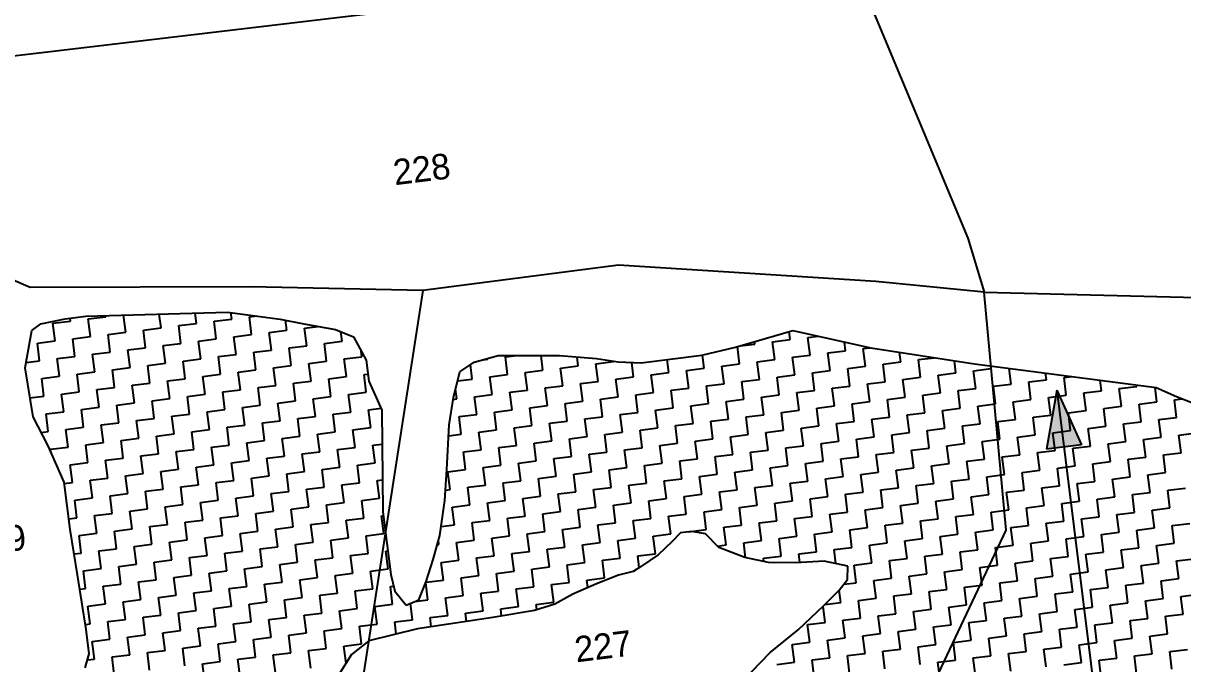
# Model space of a CAD drawing. Header units: metres. Extents: x 286056 to 292206, y 2024114 to 2027347.
# Drawn here: x 288449 to 289080, y 2024814 to 2025163 of the extents above; entities that cross this region are included whole.
import ezdxf
from ezdxf.enums import TextEntityAlignment as Align

# ---------------------------------------------------------------- set-up
doc = ezdxf.new("R2010")
doc.units = ezdxf.units.M
for name, color, linetype in [('POLY_HATCH', 12, 'Continuous'), ('POLY_PARCEL', 6, 'Continuous'), ('TEXT_PARCEL', 7, 'Continuous')]:
    doc.layers.add(name, color=color, linetype=linetype)
doc.styles.add('TEXT_MAP', font='')
doc.styles.get('TEXT_MAP').set_extended_font_data('Kruti Dev 050')

# ---------------------------------------------------------------- blocks, each defined once
blk = doc.blocks.new('13')
h = blk.add_hatch(color=256)
h.paths.add_polyline_path([(348.143, 211.406), (349.374, 211.406), (348.143, 215.433)])
h.paths.add_polyline_path([(348.143, 215.433), (346.911, 211.406), (348.143, 211.406)])
for points in [[(348.143, 215.433), (346.911, 211.406)], [(348.143, 215.433), (348.143, 191.173)], [(348.143, 215.433), (349.374, 211.406)], [(349.374, 211.406), (346.911, 211.406)]]:
    blk.add_lwpolyline(points)
at = {"layer": 'POLY_HATCH'}
for p, q in [((277.233, 228.422), (277.902, 228.823)), ((277.902, 228.823), (279.643, 228.957)), ((279.643, 228.957), (281.116, 228.957)), ((281.116, 228.957), (291.025, 228.02)), ((276.429, 225.879), (277.233, 228.422)), ((291.025, 228.02), (294.64, 227.083)), ((294.64, 227.083), (296.247, 226.548)), ((296.247, 226.548), (298.389, 225.879)), ((276.563, 222.399), (276.429, 225.879)), ((298.389, 225.879), (299.595, 225.21)), ((299.595, 225.21), (300.264, 223.47)), ((300.264, 223.47), (300.264, 221.998)), ((277.367, 220.258), (276.563, 222.399)), ((306.691, 221.864), (307.763, 222.399)), ((307.763, 222.399), (309.503, 222.667)), ((309.503, 222.667), (313.788, 222.132)), ((300.264, 221.998), (300.934, 219.856)), ((306.022, 220.124), (306.691, 221.864)), ((313.788, 222.132), (316.333, 221.596)), ((316.333, 221.596), (317.805, 221.195)), ((326.107, 221.195), (330.258, 221.864)), ((330.258, 221.864), (335.536, 219.976)), ((317.805, 221.195), (319.412, 220.927)), ((319.412, 220.927), (323.697, 220.927)), ((323.697, 220.927), (326.107, 221.195)), ((278.17, 217.581), (277.367, 220.258)), ((300.934, 219.856), (300.13, 212.763)), ((305.486, 218.25), (306.022, 220.124)), ((335.536, 219.976), (342.633, 217.968)), ((304.951, 215.172), (305.486, 218.25)), ((278.17, 214.235), (278.17, 217.581)), ((342.633, 217.968), (355.086, 214.756)), ((304.549, 213.031), (304.951, 215.172)), ((278.304, 211.023), (278.17, 214.235)), ((355.086, 214.756), (356.425, 213.953)), ((356.425, 213.953), (358.166, 213.016)), ((300.13, 212.763), (300.13, 208.347)), ((303.88, 210.622), (304.549, 213.031)), ((278.438, 207.142), (278.304, 211.023)), ((303.21, 209.016), (303.88, 210.622)), ((302.54, 207.544), (303.21, 209.016)), ((320.673, 208.734), (320.003, 208.198)), ((321.476, 208.734), (320.673, 208.734)), ((322.413, 208.466), (321.476, 208.734)), ((323.217, 207.395), (322.413, 208.466)), ((300.13, 208.347), (300.264, 207.142)), ((320.003, 208.198), (318.932, 207.395)), ((278.438, 205.402), (278.438, 207.142)), ((300.264, 207.142), (300.934, 206.071)), ((301.871, 206.339), (302.54, 207.544)), ((318.932, 207.395), (317.593, 206.726)), ((324.957, 206.458), (323.217, 207.395)), ((300.934, 206.071), (301.871, 206.339)), ((315.986, 206.325), (314.379, 205.923)), ((317.057, 206.458), (315.986, 206.325)), ((317.593, 206.726), (317.057, 206.458)), ((326.564, 205.923), (324.957, 206.458)), ((278.036, 204.465), (278.438, 205.402)), ((312.638, 205.388), (311.299, 204.852)), ((314.379, 205.923), (312.638, 205.388)), ((328.439, 205.655), (326.564, 205.923)), ((330.448, 205.522), (328.439, 205.655)), ((332.054, 204.986), (330.448, 205.522)), ((306.881, 204.451), (301.524, 204.317)), ((309.826, 204.585), (306.881, 204.451)), ((311.299, 204.852), (309.826, 204.585)), ((331.92, 204.049), (332.054, 204.986)), ((298.043, 203.916), (296.704, 203.113)), ((301.524, 204.317), (298.043, 203.916)), ((331.251, 203.38), (331.92, 204.049)), ((296.704, 203.113), (295.633, 201.774)), ((330.046, 202.443), (331.251, 203.38)), ((328.037, 200.971), (330.046, 202.443)), ((325.895, 199.633), (328.037, 200.971)), ((323.752, 197.893), (325.895, 199.633))]:
    blk.add_line(p, q, dxfattribs=at)
at = {"layer": 'POLY_HATCH', "linetype": 'Continuous'}
for p, q in [((280, 228.75), (280, 228.957)), ((282.5, 228.75), (282.5, 228.826)), ((278.75, 228.75), (280, 228.75)), ((278.75, 227.5), (278.75, 228.75)), ((281.25, 228.75), (282.5, 228.75)), ((281.25, 227.5), (281.25, 228.75)), ((283.75, 227.5), (283.75, 228.708)), ((286.25, 227.5), (286.25, 228.472)), ((288.75, 227.5), (288.75, 228.235)), ((277.5, 227.5), (278.75, 227.5)), ((277.5, 226.25), (277.5, 227.5)), ((280, 227.5), (281.25, 227.5)), ((280, 226.25), (280, 227.5)), ((282.5, 226.25), (282.5, 227.5)), ((282.5, 227.5), (283.75, 227.5)), ((285, 227.5), (286.25, 227.5)), ((285, 226.25), (285, 227.5)), ((287.5, 227.5), (288.75, 227.5)), ((287.5, 226.25), (287.5, 227.5)), ((290, 227.5), (291.25, 227.5)), ((290, 226.25), (290, 227.5)), ((291.25, 227.5), (291.25, 227.962)), ((292.5, 227.5), (293.033, 227.5)), ((292.5, 226.25), (292.5, 227.5)), ((295, 226.25), (295, 226.964)), ((276.547, 226.25), (277.5, 226.25)), ((278.75, 226.25), (280, 226.25)), ((278.75, 225), (278.75, 226.25)), ((281.25, 225), (281.25, 226.25)), ((281.25, 226.25), (282.5, 226.25)), ((283.75, 225), (283.75, 226.25)), ((283.75, 226.25), (285, 226.25)), ((286.25, 226.25), (287.5, 226.25)), ((286.25, 225), (286.25, 226.25)), ((288.75, 226.25), (290, 226.25)), ((288.75, 225), (288.75, 226.25)), ((291.25, 226.25), (292.5, 226.25)), ((291.25, 225), (291.25, 226.25)), ((293.75, 225), (293.75, 226.25)), ((293.75, 226.25), (295, 226.25)), ((296.25, 226.25), (297.202, 226.25)), ((296.25, 225), (296.25, 226.25)), ((298.75, 225), (298.75, 225.679)), ((277.5, 223.75), (277.5, 225)), ((277.5, 225), (278.75, 225)), ((280, 225), (281.25, 225)), ((280, 223.75), (280, 225)), ((282.5, 225), (283.75, 225)), ((282.5, 223.75), (282.5, 225)), ((285, 225), (286.25, 225)), ((285, 223.75), (285, 225)), ((287.5, 223.75), (287.5, 225)), ((287.5, 225), (288.75, 225)), ((290, 223.75), (290, 225)), ((290, 225), (291.25, 225)), ((292.5, 223.75), (292.5, 225)), ((292.5, 225), (293.75, 225)), ((295, 225), (296.25, 225)), ((295, 223.75), (295, 225)), ((297.5, 223.75), (297.5, 225)), ((297.5, 225), (298.75, 225)), ((300, 223.75), (300, 224.156)), ((276.511, 223.75), (277.5, 223.75)), ((278.75, 223.75), (280, 223.75)), ((278.75, 222.5), (278.75, 223.75)), ((281.25, 222.5), (281.25, 223.75)), ((281.25, 223.75), (282.5, 223.75)), ((283.75, 222.5), (283.75, 223.75)), ((283.75, 223.75), (285, 223.75)), ((286.25, 223.75), (287.5, 223.75)), ((286.25, 222.5), (286.25, 223.75)), ((288.75, 223.75), (290, 223.75)), ((288.75, 222.5), (288.75, 223.75)), ((291.25, 222.5), (291.25, 223.75)), ((291.25, 223.75), (292.5, 223.75)), ((293.75, 223.75), (295, 223.75)), ((293.75, 222.5), (293.75, 223.75)), ((296.25, 223.75), (297.5, 223.75)), ((296.25, 222.5), (296.25, 223.75)), ((298.75, 223.75), (300, 223.75)), ((298.75, 222.5), (298.75, 223.75)), ((277.5, 222.5), (278.75, 222.5)), ((277.5, 221.25), (277.5, 222.5)), ((280, 222.5), (281.25, 222.5)), ((280, 221.25), (280, 222.5)), ((282.5, 222.5), (283.75, 222.5)), ((282.5, 221.25), (282.5, 222.5)), ((285, 222.5), (286.25, 222.5)), ((285, 221.25), (285, 222.5)), ((287.5, 222.5), (288.75, 222.5)), ((287.5, 221.25), (287.5, 222.5)), ((290, 221.25), (290, 222.5)), ((290, 222.5), (291.25, 222.5)), ((292.5, 222.5), (293.75, 222.5)), ((292.5, 221.25), (292.5, 222.5)), ((295, 222.5), (296.25, 222.5)), ((295, 221.25), (295, 222.5)), ((297.5, 221.25), (297.5, 222.5)), ((297.5, 222.5), (298.75, 222.5)), ((300, 221.25), (300, 222.5)), ((300, 222.5), (300.264, 222.5)), ((308.418, 222.5), (308.75, 222.5)), ((308.75, 222.5), (308.75, 222.551)), ((310, 222.5), (310.84, 222.5)), ((310, 221.25), (310, 222.5)), ((312.5, 221.25), (312.5, 222.293)), ((307.5, 221.25), (307.5, 222.268)), ((315, 221.25), (315, 221.877)), ((330, 221.25), (330, 221.822)), ((276.994, 221.25), (277.5, 221.25)), ((278.75, 221.25), (280, 221.25)), ((278.75, 220), (278.75, 221.25)), ((281.25, 221.25), (282.5, 221.25)), ((281.25, 220), (281.25, 221.25)), ((283.75, 221.25), (285, 221.25)), ((283.75, 220), (283.75, 221.25)), ((286.25, 221.25), (287.5, 221.25)), ((286.25, 220), (286.25, 221.25)), ((288.75, 221.25), (290, 221.25)), ((288.75, 220), (288.75, 221.25)), ((291.25, 221.25), (292.5, 221.25)), ((291.25, 220), (291.25, 221.25)), ((293.75, 221.25), (295, 221.25)), ((293.75, 220), (293.75, 221.25)), ((296.25, 221.25), (297.5, 221.25)), ((296.25, 220), (296.25, 221.25)), ((298.75, 221.25), (300, 221.25)), ((298.75, 220), (298.75, 221.25)), ((306.25, 220), (306.25, 220.717)), ((306.455, 221.25), (307.5, 221.25)), ((308.75, 221.25), (310, 221.25)), ((308.75, 220), (308.75, 221.25)), ((311.25, 221.25), (312.5, 221.25)), ((311.25, 220), (311.25, 221.25)), ((313.75, 221.25), (315, 221.25)), ((313.75, 220), (313.75, 221.25)), ((316.25, 221.25), (317.5, 221.25)), ((316.25, 220), (316.25, 221.25)), ((317.5, 221.25), (317.5, 221.278)), ((318.75, 220), (318.75, 221.037)), ((321.25, 220), (321.25, 220.927)), ((323.75, 220), (323.75, 220.933)), ((326.25, 220), (326.25, 221.218)), ((326.45, 221.25), (327.5, 221.25)), ((327.5, 221.25), (327.5, 221.419)), ((328.75, 221.25), (330, 221.25)), ((328.75, 220), (328.75, 221.25)), ((331.25, 221.25), (331.974, 221.25)), ((331.25, 220), (331.25, 221.25)), ((277.5, 220), (278.75, 220)), ((277.5, 219.814), (277.5, 220)), ((280, 220), (281.25, 220)), ((280, 218.75), (280, 220)), ((282.5, 220), (283.75, 220)), ((282.5, 218.75), (282.5, 220)), ((285, 218.75), (285, 220)), ((285, 220), (286.25, 220)), ((287.5, 218.75), (287.5, 220)), ((287.5, 220), (288.75, 220)), ((290, 218.75), (290, 220)), ((290, 220), (291.25, 220)), ((292.5, 220), (293.75, 220)), ((292.5, 218.75), (292.5, 220)), ((295, 218.75), (295, 220)), ((295, 220), (296.25, 220)), ((297.5, 218.75), (297.5, 220)), ((297.5, 220), (298.75, 220)), ((300, 220), (300.889, 220)), ((300, 218.75), (300, 220)), ((305.987, 220), (306.25, 220)), ((307.5, 220), (308.75, 220)), ((307.5, 218.75), (307.5, 220)), ((310, 220), (311.25, 220)), ((310, 218.75), (310, 220)), ((312.5, 220), (313.75, 220)), ((312.5, 218.75), (312.5, 220)), ((315, 220), (316.25, 220)), ((315, 218.75), (315, 220)), ((317.5, 220), (318.75, 220)), ((317.5, 218.75), (317.5, 220)), ((320, 220), (321.25, 220)), ((320, 218.75), (320, 220)), ((322.5, 220), (323.75, 220)), ((322.5, 218.75), (322.5, 220)), ((325, 220), (326.25, 220)), ((325, 218.75), (325, 220)), ((327.5, 220), (328.75, 220)), ((327.5, 218.75), (327.5, 220)), ((330, 220), (331.25, 220)), ((330, 218.75), (330, 220)), ((332.5, 220), (333.75, 220)), ((332.5, 218.75), (332.5, 220)), ((333.75, 220), (333.75, 220.615)), ((335, 220), (335.468, 220)), ((335, 218.75), (335, 220)), ((337.5, 218.75), (337.5, 219.42)), ((278.75, 218.75), (280, 218.75)), ((278.75, 217.5), (278.75, 218.75)), ((281.25, 218.75), (282.5, 218.75)), ((281.25, 217.5), (281.25, 218.75)), ((283.75, 218.75), (285, 218.75)), ((283.75, 217.5), (283.75, 218.75)), ((286.25, 218.75), (287.5, 218.75)), ((286.25, 217.5), (286.25, 218.75)), ((288.75, 218.75), (290, 218.75)), ((288.75, 217.5), (288.75, 218.75)), ((291.25, 218.75), (292.5, 218.75)), ((291.25, 217.5), (291.25, 218.75)), ((293.75, 218.75), (295, 218.75)), ((293.75, 217.5), (293.75, 218.75)), ((296.25, 218.75), (297.5, 218.75)), ((296.25, 217.5), (296.25, 218.75)), ((298.75, 218.75), (300, 218.75)), ((298.75, 217.5), (298.75, 218.75)), ((306.25, 218.75), (307.5, 218.75)), ((306.25, 217.5), (306.25, 218.75)), ((308.75, 218.75), (310, 218.75)), ((308.75, 217.5), (308.75, 218.75)), ((311.25, 218.75), (312.5, 218.75)), ((311.25, 217.5), (311.25, 218.75)), ((313.75, 218.75), (315, 218.75)), ((313.75, 217.5), (313.75, 218.75)), ((316.25, 218.75), (317.5, 218.75)), ((316.25, 217.5), (316.25, 218.75)), ((318.75, 218.75), (320, 218.75)), ((318.75, 217.5), (318.75, 218.75)), ((321.25, 218.75), (322.5, 218.75)), ((321.25, 217.5), (321.25, 218.75)), ((323.75, 218.75), (325, 218.75)), ((323.75, 217.5), (323.75, 218.75)), ((326.25, 218.75), (327.5, 218.75)), ((326.25, 217.5), (326.25, 218.75)), ((328.75, 218.75), (330, 218.75)), ((328.75, 217.5), (328.75, 218.75)), ((331.25, 218.75), (332.5, 218.75)), ((331.25, 217.5), (331.25, 218.75)), ((333.75, 218.75), (335, 218.75)), ((333.75, 217.5), (333.75, 218.75)), ((336.25, 218.75), (337.5, 218.75)), ((336.25, 217.5), (336.25, 218.75)), ((338.75, 218.75), (339.869, 218.75)), ((338.75, 217.5), (338.75, 218.75)), ((341.25, 217.5), (341.25, 218.359)), ((278.17, 217.5), (278.75, 217.5)), ((280, 217.5), (281.25, 217.5)), ((280, 216.25), (280, 217.5)), ((282.5, 217.5), (283.75, 217.5)), ((282.5, 216.25), (282.5, 217.5)), ((285, 217.5), (286.25, 217.5)), ((285, 216.25), (285, 217.5)), ((287.5, 216.25), (287.5, 217.5)), ((287.5, 217.5), (288.75, 217.5)), ((290, 217.5), (291.25, 217.5)), ((290, 216.25), (290, 217.5)), ((292.5, 217.5), (293.75, 217.5)), ((292.5, 216.25), (292.5, 217.5)), ((295, 217.5), (296.25, 217.5)), ((295, 216.25), (295, 217.5)), ((297.5, 217.5), (298.75, 217.5)), ((297.5, 216.25), (297.5, 217.5)), ((300, 217.5), (300.667, 217.5)), ((300, 216.25), (300, 217.5)), ((305.356, 217.5), (306.25, 217.5)), ((307.5, 217.5), (308.75, 217.5)), ((307.5, 216.25), (307.5, 217.5)), ((310, 217.5), (311.25, 217.5)), ((310, 216.25), (310, 217.5)), ((312.5, 217.5), (313.75, 217.5)), ((312.5, 216.25), (312.5, 217.5)), ((315, 217.5), (316.25, 217.5)), ((315, 216.25), (315, 217.5)), ((317.5, 217.5), (318.75, 217.5)), ((317.5, 216.25), (317.5, 217.5)), ((320, 217.5), (321.25, 217.5)), ((320, 216.25), (320, 217.5)), ((322.5, 217.5), (323.75, 217.5)), ((322.5, 216.25), (322.5, 217.5)), ((325, 217.5), (326.25, 217.5)), ((325, 216.25), (325, 217.5)), ((327.5, 217.5), (328.75, 217.5)), ((327.5, 216.25), (327.5, 217.5)), ((330, 217.5), (331.25, 217.5)), ((330, 216.25), (330, 217.5)), ((332.5, 217.5), (333.75, 217.5)), ((332.5, 216.25), (332.5, 217.5)), ((335, 217.5), (336.25, 217.5)), ((335, 216.25), (335, 217.5)), ((337.5, 217.5), (338.75, 217.5)), ((337.5, 216.25), (337.5, 217.5)), ((340, 217.5), (341.25, 217.5)), ((340, 216.25), (340, 217.5)), ((342.5, 217.5), (343.75, 217.5)), ((342.5, 216.25), (342.5, 217.5)), ((343.75, 217.5), (343.75, 217.68)), ((345, 216.25), (345, 217.358)), ((347.5, 216.25), (347.5, 216.713)), ((278.75, 215), (278.75, 216.25)), ((278.75, 216.25), (280, 216.25)), ((281.25, 216.25), (282.5, 216.25)), ((281.25, 215), (281.25, 216.25)), ((283.75, 216.25), (285, 216.25)), ((283.75, 215), (283.75, 216.25)), ((286.25, 216.25), (287.5, 216.25)), ((286.25, 215), (286.25, 216.25)), ((288.75, 216.25), (290, 216.25)), ((288.75, 215), (288.75, 216.25)), ((291.25, 216.25), (292.5, 216.25)), ((291.25, 215), (291.25, 216.25)), ((293.75, 216.25), (295, 216.25)), ((293.75, 215), (293.75, 216.25)), ((296.25, 216.25), (297.5, 216.25)), ((296.25, 215), (296.25, 216.25)), ((298.75, 216.25), (300, 216.25)), ((298.75, 215), (298.75, 216.25)), ((306.25, 216.25), (307.5, 216.25)), ((306.25, 215), (306.25, 216.25)), ((308.75, 216.25), (310, 216.25)), ((308.75, 215), (308.75, 216.25)), ((311.25, 216.25), (312.5, 216.25)), ((311.25, 215), (311.25, 216.25)), ((313.75, 216.25), (315, 216.25)), ((313.75, 215), (313.75, 216.25)), ((316.25, 216.25), (317.5, 216.25)), ((316.25, 215), (316.25, 216.25)), ((318.75, 216.25), (320, 216.25)), ((318.75, 215), (318.75, 216.25)), ((321.25, 216.25), (322.5, 216.25)), ((321.25, 215), (321.25, 216.25)), ((323.75, 216.25), (325, 216.25)), ((323.75, 215), (323.75, 216.25)), ((326.25, 216.25), (327.5, 216.25)), ((326.25, 215), (326.25, 216.25)), ((328.75, 216.25), (330, 216.25)), ((328.75, 215), (328.75, 216.25)), ((331.25, 216.25), (332.5, 216.25)), ((331.25, 215), (331.25, 216.25)), ((333.75, 216.25), (335, 216.25)), ((333.75, 215), (333.75, 216.25)), ((336.25, 216.25), (337.5, 216.25)), ((336.25, 215), (336.25, 216.25)), ((338.75, 216.25), (340, 216.25)), ((338.75, 215), (338.75, 216.25)), ((341.25, 216.25), (342.5, 216.25)), ((341.25, 215), (341.25, 216.25)), ((343.75, 216.25), (345, 216.25)), ((343.75, 215), (343.75, 216.25)), ((346.25, 216.25), (347.5, 216.25)), ((346.25, 215), (346.25, 216.25)), ((348.75, 216.25), (349.294, 216.25)), ((348.75, 215), (348.75, 216.25)), ((278.17, 215), (278.75, 215)), ((280, 215), (281.25, 215)), ((280, 213.75), (280, 215)), ((282.5, 215), (283.75, 215)), ((282.5, 213.75), (282.5, 215)), ((285, 215), (286.25, 215)), ((285, 213.75), (285, 215)), ((287.5, 215), (288.75, 215)), ((287.5, 213.75), (287.5, 215)), ((290, 215), (291.25, 215)), ((290, 213.75), (290, 215)), ((292.5, 215), (293.75, 215)), ((292.5, 213.75), (292.5, 215)), ((295, 215), (296.25, 215)), ((295, 213.75), (295, 215)), ((297.5, 215), (298.75, 215)), ((297.5, 213.75), (297.5, 215)), ((300, 215), (300.384, 215)), ((300, 213.75), (300, 215)), ((305, 215), (306.25, 215)), ((305, 213.75), (305, 215)), ((307.5, 215), (308.75, 215)), ((307.5, 213.75), (307.5, 215)), ((310, 215), (311.25, 215)), ((310, 213.75), (310, 215)), ((312.5, 215), (313.75, 215)), ((312.5, 213.75), (312.5, 215)), ((315, 215), (316.25, 215)), ((315, 213.75), (315, 215)), ((317.5, 215), (318.75, 215)), ((317.5, 213.75), (317.5, 215)), ((320, 215), (321.25, 215)), ((320, 213.75), (320, 215)), ((322.5, 215), (323.75, 215)), ((322.5, 213.75), (322.5, 215)), ((325, 215), (326.25, 215)), ((325, 213.75), (325, 215)), ((327.5, 215), (328.75, 215)), ((327.5, 213.75), (327.5, 215)), ((330, 215), (331.25, 215)), ((330, 213.75), (330, 215)), ((332.5, 215), (333.75, 215)), ((332.5, 213.75), (332.5, 215)), ((335, 215), (336.25, 215)), ((335, 213.75), (335, 215)), ((337.5, 215), (338.75, 215)), ((337.5, 213.75), (337.5, 215)), ((340, 215), (341.25, 215)), ((340, 213.75), (340, 215)), ((342.5, 215), (343.75, 215)), ((342.5, 213.75), (342.5, 215)), ((345, 215), (346.25, 215)), ((345, 213.75), (345, 215)), ((347.5, 215), (348.75, 215)), ((347.5, 213.75), (347.5, 215)), ((350, 215), (351.25, 215)), ((350, 213.75), (350, 215)), ((351.25, 215), (351.25, 215.745)), ((352.5, 215), (353.75, 215)), ((352.5, 213.75), (352.5, 215)), ((353.75, 215), (353.75, 215.101)), ((355, 213.75), (355, 214.778)), ((278.75, 212.5), (278.75, 213.75)), ((278.75, 213.75), (280, 213.75)), ((281.25, 213.75), (282.5, 213.75)), ((281.25, 212.5), (281.25, 213.75)), ((283.75, 213.75), (285, 213.75)), ((283.75, 212.5), (283.75, 213.75)), ((286.25, 213.75), (287.5, 213.75)), ((286.25, 212.5), (286.25, 213.75)), ((288.75, 213.75), (290, 213.75)), ((288.75, 212.5), (288.75, 213.75)), ((291.25, 213.75), (292.5, 213.75)), ((291.25, 212.5), (291.25, 213.75)), ((293.75, 213.75), (295, 213.75)), ((293.75, 212.5), (293.75, 213.75)), ((296.25, 213.75), (297.5, 213.75)), ((296.25, 212.5), (296.25, 213.75)), ((298.75, 213.75), (300, 213.75)), ((298.75, 212.5), (298.75, 213.75)), ((304.684, 213.75), (305, 213.75)), ((306.25, 213.75), (307.5, 213.75)), ((306.25, 212.5), (306.25, 213.75)), ((308.75, 213.75), (310, 213.75)), ((308.75, 212.5), (308.75, 213.75)), ((311.25, 213.75), (312.5, 213.75)), ((311.25, 212.5), (311.25, 213.75)), ((313.75, 213.75), (315, 213.75)), ((313.75, 212.5), (313.75, 213.75)), ((316.25, 213.75), (317.5, 213.75)), ((316.25, 212.5), (316.25, 213.75)), ((318.75, 213.75), (320, 213.75)), ((318.75, 212.5), (318.75, 213.75)), ((321.25, 213.75), (322.5, 213.75)), ((321.25, 212.5), (321.25, 213.75)), ((323.75, 213.75), (325, 213.75)), ((323.75, 212.5), (323.75, 213.75)), ((326.25, 213.75), (327.5, 213.75)), ((326.25, 212.5), (326.25, 213.75)), ((328.75, 213.75), (330, 213.75)), ((328.75, 212.5), (328.75, 213.75)), ((331.25, 213.75), (332.5, 213.75)), ((331.25, 212.5), (331.25, 213.75)), ((333.75, 213.75), (335, 213.75)), ((333.75, 212.5), (333.75, 213.75)), ((336.25, 213.75), (337.5, 213.75)), ((336.25, 212.5), (336.25, 213.75)), ((338.75, 213.75), (340, 213.75)), ((338.75, 212.5), (338.75, 213.75)), ((341.25, 213.75), (342.5, 213.75)), ((341.25, 212.5), (341.25, 213.75)), ((343.75, 213.75), (345, 213.75)), ((343.75, 212.5), (343.75, 213.75)), ((346.25, 213.75), (347.5, 213.75)), ((346.25, 212.5), (346.25, 213.75)), ((348.75, 213.75), (350, 213.75)), ((348.75, 212.5), (348.75, 213.75)), ((351.25, 213.75), (352.5, 213.75)), ((351.25, 212.5), (351.25, 213.75)), ((353.75, 213.75), (355, 213.75)), ((353.75, 212.5), (353.75, 213.75)), ((356.25, 213.75), (356.802, 213.75)), ((356.25, 212.5), (356.25, 213.75)), ((278.242, 212.5), (278.75, 212.5)), ((280, 212.5), (281.25, 212.5)), ((280, 211.25), (280, 212.5)), ((282.5, 212.5), (283.75, 212.5)), ((282.5, 211.25), (282.5, 212.5)), ((285, 212.5), (286.25, 212.5)), ((285, 211.25), (285, 212.5)), ((287.5, 211.25), (287.5, 212.5)), ((287.5, 212.5), (288.75, 212.5)), ((290, 212.5), (291.25, 212.5)), ((290, 211.25), (290, 212.5)), ((292.5, 212.5), (293.75, 212.5)), ((292.5, 211.25), (292.5, 212.5)), ((295, 212.5), (296.25, 212.5)), ((295, 211.25), (295, 212.5)), ((297.5, 212.5), (298.75, 212.5)), ((297.5, 211.25), (297.5, 212.5)), ((300, 212.5), (300.13, 212.5)), ((300, 211.25), (300, 212.5)), ((305, 212.5), (306.25, 212.5)), ((305, 211.25), (305, 212.5)), ((307.5, 212.5), (308.75, 212.5)), ((307.5, 211.25), (307.5, 212.5)), ((310, 212.5), (311.25, 212.5)), ((310, 211.25), (310, 212.5)), ((312.5, 212.5), (313.75, 212.5)), ((312.5, 211.25), (312.5, 212.5)), ((315, 212.5), (316.25, 212.5)), ((315, 211.25), (315, 212.5)), ((317.5, 212.5), (318.75, 212.5)), ((317.5, 211.25), (317.5, 212.5)), ((320, 212.5), (321.25, 212.5)), ((320, 211.25), (320, 212.5)), ((322.5, 212.5), (323.75, 212.5)), ((322.5, 211.25), (322.5, 212.5)), ((325, 212.5), (326.25, 212.5)), ((325, 211.25), (325, 212.5)), ((327.5, 212.5), (328.75, 212.5)), ((327.5, 211.25), (327.5, 212.5)), ((330, 212.5), (331.25, 212.5)), ((330, 211.25), (330, 212.5)), ((332.5, 212.5), (333.75, 212.5)), ((332.5, 211.25), (332.5, 212.5)), ((335, 212.5), (336.25, 212.5)), ((335, 211.25), (335, 212.5)), ((337.5, 212.5), (338.75, 212.5)), ((337.5, 211.25), (337.5, 212.5)), ((340, 212.5), (341.25, 212.5)), ((340, 211.25), (340, 212.5)), ((342.5, 212.5), (343.75, 212.5)), ((342.5, 211.25), (342.5, 212.5)), ((345, 212.5), (346.25, 212.5)), ((345, 211.25), (345, 212.5)), ((347.5, 212.5), (348.75, 212.5)), ((347.5, 211.25), (347.5, 212.5)), ((350, 212.5), (351.25, 212.5)), ((350, 211.25), (350, 212.5)), ((352.5, 212.5), (353.75, 212.5)), ((352.5, 211.25), (352.5, 212.5)), ((355, 212.5), (356.25, 212.5)), ((355, 211.25), (355, 212.5)), ((278.75, 211.25), (280, 211.25)), ((278.75, 210), (278.75, 211.25)), ((281.25, 211.25), (282.5, 211.25)), ((281.25, 210), (281.25, 211.25)), ((283.75, 211.25), (285, 211.25)), ((283.75, 210), (283.75, 211.25)), ((286.25, 211.25), (287.5, 211.25)), ((286.25, 210), (286.25, 211.25)), ((288.75, 210), (288.75, 211.25)), ((288.75, 211.25), (290, 211.25)), ((291.25, 211.25), (292.5, 211.25)), ((291.25, 210), (291.25, 211.25)), ((293.75, 211.25), (295, 211.25)), ((293.75, 210), (293.75, 211.25)), ((296.25, 210), (296.25, 211.25)), ((296.25, 211.25), (297.5, 211.25)), ((298.75, 211.25), (300, 211.25)), ((298.75, 210), (298.75, 211.25)), ((304.054, 211.25), (305, 211.25)), ((306.25, 211.25), (307.5, 211.25)), ((306.25, 210), (306.25, 211.25)), ((308.75, 211.25), (310, 211.25)), ((308.75, 210), (308.75, 211.25)), ((311.25, 211.25), (312.5, 211.25)), ((311.25, 210), (311.25, 211.25)), ((313.75, 211.25), (315, 211.25)), ((313.75, 210), (313.75, 211.25)), ((316.25, 211.25), (317.5, 211.25)), ((316.25, 210), (316.25, 211.25)), ((318.75, 211.25), (320, 211.25)), ((318.75, 210), (318.75, 211.25)), ((321.25, 211.25), (322.5, 211.25)), ((321.25, 210), (321.25, 211.25)), ((323.75, 211.25), (325, 211.25)), ((323.75, 210), (323.75, 211.25)), ((326.25, 211.25), (327.5, 211.25)), ((326.25, 210), (326.25, 211.25)), ((328.75, 211.25), (330, 211.25)), ((328.75, 210), (328.75, 211.25)), ((331.25, 211.25), (332.5, 211.25)), ((331.25, 210), (331.25, 211.25)), ((333.75, 211.25), (335, 211.25)), ((333.75, 210), (333.75, 211.25)), ((336.25, 211.25), (337.5, 211.25)), ((336.25, 210), (336.25, 211.25)), ((338.75, 211.25), (340, 211.25)), ((338.75, 210), (338.75, 211.25)), ((341.25, 211.25), (342.5, 211.25)), ((341.25, 210), (341.25, 211.25)), ((343.75, 211.25), (345, 211.25)), ((343.75, 210), (343.75, 211.25)), ((346.25, 211.25), (347.5, 211.25)), ((346.25, 210), (346.25, 211.25)), ((348.75, 211.25), (350, 211.25)), ((348.75, 210), (348.75, 211.25)), ((351.25, 211.25), (352.5, 211.25)), ((351.25, 210), (351.25, 211.25)), ((353.75, 211.25), (355, 211.25)), ((353.75, 210), (353.75, 211.25)), ((356.25, 211.25), (357.5, 211.25)), ((356.25, 210), (356.25, 211.25)), ((303.75, 210), (303.75, 210.311)), ((278.339, 210), (278.75, 210)), ((280, 210), (281.25, 210)), ((280, 208.75), (280, 210)), ((282.5, 208.75), (282.5, 210)), ((282.5, 210), (283.75, 210)), ((285, 208.75), (285, 210)), ((285, 210), (286.25, 210)), ((287.5, 210), (288.75, 210)), ((287.5, 208.75), (287.5, 210)), ((290, 210), (291.25, 210)), ((290, 208.75), (290, 210)), ((292.5, 210), (293.75, 210)), ((292.5, 208.75), (292.5, 210)), ((295, 210), (296.25, 210)), ((295, 208.75), (295, 210)), ((297.5, 210), (298.75, 210)), ((297.5, 208.75), (297.5, 210)), ((300, 208.75), (300, 210)), ((300, 210), (300.13, 210)), ((303.62, 210), (303.75, 210)), ((305, 210), (306.25, 210)), ((305, 208.75), (305, 210)), ((307.5, 210), (308.75, 210)), ((307.5, 208.75), (307.5, 210)), ((310, 210), (311.25, 210)), ((310, 208.75), (310, 210)), ((312.5, 210), (313.75, 210)), ((312.5, 208.75), (312.5, 210)), ((315, 210), (316.25, 210)), ((315, 208.75), (315, 210)), ((317.5, 210), (318.75, 210)), ((317.5, 208.75), (317.5, 210)), ((320, 210), (321.25, 210)), ((320, 208.75), (320, 210)), ((322.5, 210), (323.75, 210)), ((322.5, 208.75), (322.5, 210)), ((325, 210), (326.25, 210)), ((325, 208.75), (325, 210)), ((327.5, 210), (328.75, 210)), ((327.5, 208.75), (327.5, 210)), ((330, 210), (331.25, 210)), ((330, 208.75), (330, 210)), ((332.5, 210), (333.75, 210)), ((332.5, 208.75), (332.5, 210)), ((335, 210), (336.25, 210)), ((335, 208.75), (335, 210)), ((337.5, 210), (338.75, 210)), ((337.5, 208.75), (337.5, 210)), ((340, 210), (341.25, 210)), ((340, 208.75), (340, 210)), ((342.5, 210), (343.75, 210)), ((342.5, 208.75), (342.5, 210)), ((345, 210), (346.25, 210)), ((345, 208.75), (345, 210)), ((347.5, 210), (348.75, 210)), ((347.5, 208.75), (347.5, 210)), ((350, 210), (351.25, 210)), ((350, 208.75), (350, 210)), ((352.5, 210), (353.75, 210)), ((352.5, 208.75), (352.5, 210)), ((355, 210), (356.25, 210)), ((355, 208.75), (355, 210)), ((278.75, 207.5), (278.75, 208.75)), ((278.75, 208.75), (280, 208.75)), ((281.25, 208.75), (282.5, 208.75)), ((281.25, 207.5), (281.25, 208.75)), ((283.75, 208.75), (285, 208.75)), ((283.75, 207.5), (283.75, 208.75)), ((286.25, 208.75), (287.5, 208.75)), ((286.25, 207.5), (286.25, 208.75)), ((288.75, 208.75), (290, 208.75)), ((288.75, 207.5), (288.75, 208.75)), ((291.25, 208.75), (292.5, 208.75)), ((291.25, 207.5), (291.25, 208.75)), ((293.75, 208.75), (295, 208.75)), ((293.75, 207.5), (293.75, 208.75)), ((296.25, 208.75), (297.5, 208.75)), ((296.25, 207.5), (296.25, 208.75)), ((298.75, 208.75), (300, 208.75)), ((298.75, 207.5), (298.75, 208.75)), ((303.75, 208.75), (305, 208.75)), ((303.75, 207.5), (303.75, 208.75)), ((306.25, 208.75), (307.5, 208.75)), ((306.25, 207.5), (306.25, 208.75)), ((308.75, 208.75), (310, 208.75)), ((308.75, 207.5), (308.75, 208.75)), ((311.25, 208.75), (312.5, 208.75)), ((311.25, 207.5), (311.25, 208.75)), ((313.75, 208.75), (315, 208.75)), ((313.75, 207.5), (313.75, 208.75)), ((316.25, 208.75), (317.5, 208.75)), ((316.25, 207.5), (316.25, 208.75)), ((318.75, 208.75), (320, 208.75)), ((318.75, 207.5), (318.75, 208.75)), ((321.25, 208.75), (322.5, 208.75)), ((321.25, 208.734), (321.25, 208.75)), ((323.75, 208.75), (325, 208.75)), ((323.75, 207.5), (323.75, 208.75)), ((326.25, 208.75), (327.5, 208.75)), ((326.25, 207.5), (326.25, 208.75)), ((328.75, 208.75), (330, 208.75)), ((328.75, 207.5), (328.75, 208.75)), ((331.25, 208.75), (332.5, 208.75)), ((331.25, 207.5), (331.25, 208.75)), ((333.75, 208.75), (335, 208.75)), ((333.75, 207.5), (333.75, 208.75)), ((336.25, 208.75), (337.5, 208.75)), ((336.25, 207.5), (336.25, 208.75)), ((338.75, 208.75), (340, 208.75)), ((338.75, 207.5), (338.75, 208.75)), ((341.25, 208.75), (342.5, 208.75)), ((341.25, 207.5), (341.25, 208.75)), ((343.75, 208.75), (345, 208.75)), ((343.75, 207.5), (343.75, 208.75)), ((346.25, 208.75), (347.5, 208.75)), ((346.25, 207.5), (346.25, 208.75)), ((348.75, 208.75), (350, 208.75)), ((348.75, 207.5), (348.75, 208.75)), ((351.25, 208.75), (352.5, 208.75)), ((351.25, 207.5), (351.25, 208.75)), ((353.75, 208.75), (355, 208.75)), ((353.75, 207.5), (353.75, 208.75)), ((278.426, 207.5), (278.75, 207.5)), ((280, 207.5), (281.25, 207.5)), ((280, 206.25), (280, 207.5)), ((282.5, 207.5), (283.75, 207.5)), ((282.5, 206.25), (282.5, 207.5)), ((285, 207.5), (286.25, 207.5)), ((285, 206.25), (285, 207.5)), ((287.5, 206.25), (287.5, 207.5)), ((287.5, 207.5), (288.75, 207.5)), ((290, 207.5), (291.25, 207.5)), ((290, 206.25), (290, 207.5)), ((292.5, 207.5), (293.75, 207.5)), ((292.5, 206.25), (292.5, 207.5)), ((295, 207.5), (296.25, 207.5)), ((295, 206.25), (295, 207.5)), ((297.5, 207.5), (298.75, 207.5)), ((297.5, 206.25), (297.5, 207.5)), ((300, 207.5), (300.224, 207.5)), ((300, 206.25), (300, 207.5)), ((302.5, 206.25), (302.5, 207.471)), ((302.516, 207.5), (303.75, 207.5)), ((305, 207.5), (306.25, 207.5)), ((305, 206.25), (305, 207.5)), ((307.5, 207.5), (308.75, 207.5)), ((307.5, 206.25), (307.5, 207.5)), ((310, 207.5), (311.25, 207.5)), ((310, 206.25), (310, 207.5)), ((312.5, 207.5), (313.75, 207.5)), ((312.5, 206.25), (312.5, 207.5)), ((315, 207.5), (316.25, 207.5)), ((315, 206.25), (315, 207.5)), ((317.5, 207.5), (318.75, 207.5)), ((317.5, 206.68), (317.5, 207.5)), ((323.138, 207.5), (323.75, 207.5)), ((325, 207.5), (326.25, 207.5)), ((325, 206.444), (325, 207.5)), ((327.5, 207.5), (328.75, 207.5)), ((327.5, 206.25), (327.5, 207.5)), ((330, 207.5), (331.25, 207.5)), ((330, 206.25), (330, 207.5)), ((332.5, 207.5), (333.75, 207.5)), ((332.5, 206.25), (332.5, 207.5)), ((335, 207.5), (336.25, 207.5)), ((335, 206.25), (335, 207.5)), ((337.5, 207.5), (338.75, 207.5)), ((337.5, 206.25), (337.5, 207.5)), ((340, 207.5), (341.25, 207.5)), ((340, 206.25), (340, 207.5)), ((342.5, 207.5), (343.75, 207.5)), ((342.5, 206.25), (342.5, 207.5)), ((345, 207.5), (346.25, 207.5)), ((345, 206.25), (345, 207.5)), ((347.5, 207.5), (348.75, 207.5)), ((347.5, 206.25), (347.5, 207.5)), ((350, 207.5), (351.25, 207.5)), ((350, 206.25), (350, 207.5)), ((352.5, 207.5), (353.75, 207.5)), ((352.5, 206.25), (352.5, 207.5)), ((355, 207.5), (356.25, 207.5)), ((355, 206.25), (355, 207.5)), ((278.75, 206.25), (280, 206.25)), ((278.75, 205), (278.75, 206.25)), ((281.25, 206.25), (282.5, 206.25)), ((281.25, 205), (281.25, 206.25)), ((283.75, 206.25), (285, 206.25)), ((283.75, 205), (283.75, 206.25)), ((286.25, 206.25), (287.5, 206.25)), ((286.25, 205), (286.25, 206.25)), ((288.75, 206.25), (290, 206.25)), ((288.75, 205), (288.75, 206.25)), ((291.25, 206.25), (292.5, 206.25)), ((291.25, 205), (291.25, 206.25)), ((293.75, 206.25), (295, 206.25)), ((293.75, 205), (293.75, 206.25)), ((296.25, 206.25), (297.5, 206.25)), ((296.25, 205), (296.25, 206.25)), ((298.75, 205), (298.75, 206.25)), ((298.75, 206.25), (300, 206.25)), ((301.25, 205), (301.25, 206.162)), ((301.559, 206.25), (302.5, 206.25)), ((303.75, 206.25), (305, 206.25)), ((303.75, 205), (303.75, 206.25)), ((306.25, 206.25), (307.5, 206.25)), ((306.25, 205), (306.25, 206.25)), ((308.75, 206.25), (310, 206.25)), ((308.75, 205), (308.75, 206.25)), ((311.25, 206.25), (312.5, 206.25)), ((311.25, 205), (311.25, 206.25)), ((313.75, 206.25), (315, 206.25)), ((313.75, 205.73), (313.75, 206.25)), ((326.25, 206.25), (327.5, 206.25)), ((326.25, 206.028), (326.25, 206.25)), ((328.75, 206.25), (330, 206.25)), ((328.75, 205.635), (328.75, 206.25)), ((331.25, 206.25), (332.5, 206.25)), ((331.25, 205.254), (331.25, 206.25)), ((333.75, 206.25), (335, 206.25)), ((333.75, 205), (333.75, 206.25)), ((336.25, 206.25), (337.5, 206.25)), ((336.25, 205), (336.25, 206.25)), ((338.75, 206.25), (340, 206.25)), ((338.75, 205), (338.75, 206.25)), ((341.25, 206.25), (342.5, 206.25)), ((341.25, 205), (341.25, 206.25)), ((343.75, 206.25), (345, 206.25)), ((343.75, 205), (343.75, 206.25)), ((346.25, 206.25), (347.5, 206.25)), ((346.25, 205), (346.25, 206.25)), ((348.75, 206.25), (350, 206.25)), ((348.75, 205), (348.75, 206.25)), ((351.25, 206.25), (352.5, 206.25)), ((351.25, 205), (351.25, 206.25)), ((353.75, 206.25), (355, 206.25)), ((353.75, 205), (353.75, 206.25)), ((278.265, 205), (278.75, 205)), ((280, 205), (281.25, 205)), ((280, 203.75), (280, 205)), ((282.5, 205), (283.75, 205)), ((282.5, 203.75), (282.5, 205)), ((285, 205), (286.25, 205)), ((285, 203.75), (285, 205)), ((287.5, 205), (288.75, 205)), ((287.5, 203.75), (287.5, 205)), ((290, 205), (291.25, 205)), ((290, 203.75), (290, 205)), ((292.5, 205), (293.75, 205)), ((292.5, 203.75), (292.5, 205)), ((295, 205), (296.25, 205)), ((295, 203.75), (295, 205)), ((297.5, 205), (298.75, 205)), ((297.5, 203.75), (297.5, 205)), ((300, 204.141), (300, 205)), ((300, 205), (301.25, 205)), ((302.5, 205), (303.75, 205)), ((302.5, 204.341), (302.5, 205)), ((305, 205), (306.25, 205)), ((305, 204.404), (305, 205)), ((307.5, 205), (308.75, 205)), ((307.5, 204.479), (307.5, 205)), ((310, 205), (311.25, 205)), ((310, 204.616), (310, 205)), ((332.5, 205), (333.75, 205)), ((332.5, 203.75), (332.5, 205)), ((335, 205), (336.25, 205)), ((335, 203.75), (335, 205)), ((337.5, 205), (338.75, 205)), ((337.5, 203.75), (337.5, 205)), ((340, 205), (341.25, 205)), ((340, 203.75), (340, 205)), ((342.5, 205), (343.75, 205)), ((342.5, 203.75), (342.5, 205)), ((345, 205), (346.25, 205)), ((345, 203.75), (345, 205)), ((347.5, 205), (348.75, 205)), ((347.5, 203.75), (347.5, 205)), ((350, 205), (351.25, 205)), ((350, 203.75), (350, 205)), ((352.5, 205), (353.75, 205)), ((352.5, 203.75), (352.5, 205)), ((355, 205), (356.25, 205)), ((355, 203.75), (355, 205)), ((286.25, 203.75), (287.5, 203.75)), ((286.25, 202.5), (286.25, 203.75)), ((288.75, 203.75), (290, 203.75)), ((288.75, 202.5), (288.75, 203.75)), ((291.25, 203.75), (292.5, 203.75)), ((291.25, 202.5), (291.25, 203.75)), ((293.75, 203.75), (295, 203.75)), ((293.75, 202.5), (293.75, 203.75)), ((296.25, 203.75), (297.5, 203.75)), ((296.25, 202.545), (296.25, 203.75)), ((331.621, 203.75), (332.5, 203.75)), ((333.75, 203.75), (335, 203.75)), ((333.75, 202.5), (333.75, 203.75)), ((336.25, 203.75), (337.5, 203.75)), ((336.25, 202.5), (336.25, 203.75)), ((338.75, 203.75), (340, 203.75)), ((338.75, 202.5), (338.75, 203.75)), ((341.25, 203.75), (342.5, 203.75)), ((341.25, 202.5), (341.25, 203.75)), ((343.75, 203.75), (345, 203.75)), ((343.75, 202.5), (343.75, 203.75)), ((346.25, 203.75), (347.5, 203.75)), ((346.25, 202.5), (346.25, 203.75)), ((348.75, 203.75), (350, 203.75)), ((348.75, 202.5), (348.75, 203.75)), ((351.25, 203.75), (352.5, 203.75)), ((351.25, 202.5), (351.25, 203.75)), ((353.75, 203.75), (355, 203.75)), ((353.75, 202.5), (353.75, 203.75)), ((331.25, 202.5), (331.25, 203.379)), ((330, 201.25), (330, 202.41)), ((330.119, 202.5), (331.25, 202.5)), ((332.5, 202.5), (333.75, 202.5)), ((332.5, 201.25), (332.5, 202.5)), ((335, 202.5), (336.25, 202.5)), ((335, 201.25), (335, 202.5)), ((337.5, 202.5), (338.75, 202.5)), ((337.5, 201.25), (337.5, 202.5)), ((340, 202.5), (341.25, 202.5)), ((340, 201.25), (340, 202.5)), ((342.5, 202.5), (343.75, 202.5)), ((342.5, 201.25), (342.5, 202.5)), ((345, 202.5), (346.25, 202.5)), ((345, 201.25), (345, 202.5)), ((347.5, 202.5), (348.75, 202.5)), ((347.5, 201.25), (347.5, 202.5)), ((350, 202.5), (351.25, 202.5)), ((350, 201.25), (350, 202.5)), ((352.5, 202.5), (353.75, 202.5)), ((352.5, 201.25), (352.5, 202.5)), ((355, 202.5), (356.25, 202.5)), ((355, 201.25), (355, 202.5)), ((328.75, 201.25), (330, 201.25)), ((328.75, 200), (328.75, 201.25)), ((331.25, 201.25), (332.5, 201.25)), ((331.25, 200), (331.25, 201.25)), ((333.75, 201.25), (335, 201.25)), ((333.75, 200), (333.75, 201.25)), ((336.25, 201.25), (337.5, 201.25)), ((336.25, 200), (336.25, 201.25)), ((338.75, 201.25), (340, 201.25)), ((338.75, 200), (338.75, 201.25)), ((341.25, 201.25), (342.5, 201.25)), ((341.25, 200), (341.25, 201.25)), ((343.75, 201.25), (345, 201.25)), ((343.75, 200), (343.75, 201.25)), ((346.25, 201.25), (347.5, 201.25)), ((346.25, 200), (346.25, 201.25)), ((348.75, 201.25), (350, 201.25)), ((348.75, 200), (348.75, 201.25)), ((351.25, 201.25), (352.5, 201.25)), ((351.25, 200), (351.25, 201.25)), ((353.75, 201.25), (355, 201.25)), ((353.75, 200), (353.75, 201.25)), ((327.5, 200), (328.75, 200)), ((327.5, 198.75), (327.5, 200)), ((330, 200), (331.25, 200)), ((330, 198.75), (330, 200)), ((332.5, 200), (333.75, 200)), ((332.5, 198.75), (332.5, 200)), ((335, 200), (336.25, 200)), ((335, 198.75), (335, 200)), ((337.5, 200), (338.75, 200)), ((337.5, 198.75), (337.5, 200)), ((340, 200), (341.25, 200)), ((340, 198.75), (340, 200)), ((342.5, 200), (343.75, 200)), ((342.5, 198.75), (342.5, 200)), ((345, 200), (346.25, 200)), ((345, 198.75), (345, 200)), ((347.5, 200), (348.75, 200)), ((347.5, 198.75), (347.5, 200)), ((350, 200), (351.25, 200)), ((350, 198.75), (350, 200)), ((352.5, 200), (353.75, 200)), ((352.5, 198.75), (352.5, 200)), ((355, 200), (356.25, 200)), ((355, 198.75), (355, 200)), ((326.25, 198.75), (327.5, 198.75)), ((328.75, 198.75), (330, 198.75)), ((328.75, 197.5), (328.75, 198.75)), ((331.25, 198.75), (332.5, 198.75)), ((331.25, 197.5), (331.25, 198.75)), ((333.75, 198.75), (335, 198.75)), ((333.75, 197.5), (333.75, 198.75)), ((336.25, 198.75), (337.5, 198.75)), ((336.25, 197.5), (336.25, 198.75)), ((338.75, 198.75), (340, 198.75)), ((338.75, 197.5), (338.75, 198.75)), ((341.25, 198.75), (342.5, 198.75)), ((341.25, 197.5), (341.25, 198.75)), ((343.75, 198.75), (345, 198.75)), ((343.75, 197.5), (343.75, 198.75)), ((346.25, 198.75), (347.5, 198.75)), ((346.25, 197.5), (346.25, 198.75)), ((348.75, 198.75), (350, 198.75)), ((348.75, 197.5), (348.75, 198.75)), ((351.25, 198.75), (352.5, 198.75)), ((351.25, 197.5), (351.25, 198.75)), ((353.75, 198.75), (355, 198.75)), ((353.75, 197.5), (353.75, 198.75)), ((337.5, 197.5), (338.75, 197.5)), ((337.5, 196.25), (337.5, 197.5)), ((340, 197.5), (341.25, 197.5)), ((340, 196.25), (340, 197.5)), ((342.5, 197.5), (343.75, 197.5)), ((342.5, 196.25), (342.5, 197.5)), ((345, 197.5), (346.25, 197.5)), ((345, 196.25), (345, 197.5)), ((347.5, 197.5), (348.75, 197.5)), ((347.5, 196.25), (347.5, 197.5)), ((350, 197.5), (351.25, 197.5)), ((350, 196.25), (350, 197.5)), ((352.5, 197.5), (353.75, 197.5)), ((352.5, 196.25), (352.5, 197.5)), ((346.25, 196.25), (347.5, 196.25)), ((348.75, 196.25), (350, 196.25)), ((348.75, 195), (348.75, 196.25)), ((351.25, 196.25), (352.5, 196.25)), ((351.25, 195), (351.25, 196.25)), ((353.75, 196.25), (355, 196.25)), ((353.75, 195), (353.75, 196.25))]:
    blk.add_line(p, q, dxfattribs=at)
at = {"layer": 'POLY_PARCEL'}
for p, q in [((277.487, 231.428), (249.767, 247.777)), ((249.767, 247.777), (280.313, 247.715)), ((280.313, 247.715), (315.114, 247.537)), ((337.428, 247.654), (343.248, 226.779)), ((292.831, 229.597), (277.487, 231.428)), ((304.816, 227.842), (292.831, 229.597)), ((304.816, 227.842), (294.823, 192.724)), ((318.668, 227.923), (304.816, 227.842)), ((336.454, 224.566), (318.668, 227.923)), ((343.248, 226.779), (343.925, 222.894)), ((343.925, 222.894), (336.454, 224.566)), ((343.392, 206.124), (343.925, 222.894)), ((343.925, 222.894), (371.567, 218.733)), ((334.959, 192.814), (343.392, 206.124))]:
    blk.add_line(p, q, dxfattribs=at)
at = {"layer": 'TEXT_PARCEL', "style": 'TEXT_MAP'}
for s, p in [('228', (305.785, 235.414)), ('229', (273.022, 213.218)), ('227', (314.311, 200.613))]:
    blk.add_text(s, height=1.8, dxfattribs=at).set_placement(p, align=Align.CENTER)

msp = doc.modelspace()

# ---------------------------------------------------------------- block references
at = {"xscale": 7.751650312977041, "yscale": 7.751650312977041, "zscale": 7.751650312977041, "rotation": 7.058277928675759}
msp.add_blockref('13', (286538.24, 2022974.39), dxfattribs=at)

doc.saveas('drawing.dxf')
